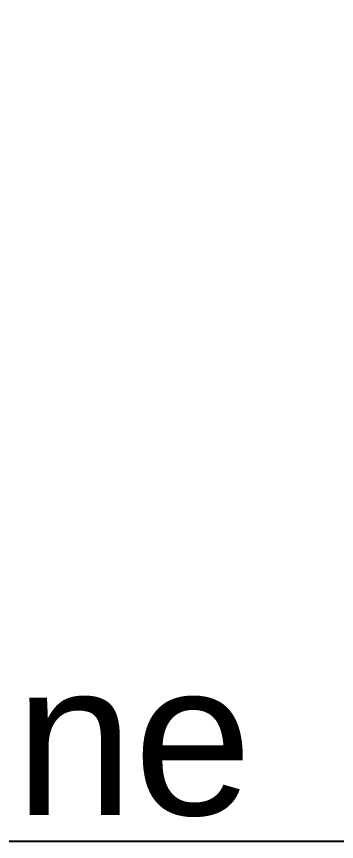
# Model space of a CAD drawing. Header units: inches. Extents: x 11 to 128, y 20 to 108.
# Drawn here: x 18.758 to 19.691, y 80.907 to 83.311 of the extents above; entities that cross this region are included whole.
import ezdxf

# ---------------------------------------------------------------- set-up
doc = ezdxf.new("R2010")
doc.units = ezdxf.units.IN
doc.header["$MEASUREMENT"] = 0
doc.layers.add('B.line', color=7, linetype='Continuous', lineweight=25)
doc.layers.add('Text', color=255, linetype='Continuous')
doc.styles.get("Standard").update_dxf_attribs({"font": 'arial.ttf'})

msp = doc.modelspace()

# ---------------------------------------------------------------- linework, layer by layer
at = {"linetype": 'ByBlock'}
msp.add_line((51.7756, 80.9072), (18.8053, 80.9072), dxfattribs=at)
msp.add_line((51.7756, 80.9072), (18.8053, 80.9072), dxfattribs=at)
msp.add_open_spline([(18.8053, 84.6769), (20.0288, 84.1572), (22, 83.2806), (26.1359, 81.6811), (29.8667, 80.9072), (34.9249, 80.9072), (38.6448, 80.9225), (41.1241, 80.9071)], degree=3, knots=[0, 0, 0, 0, 3.550687, 7.088547, 10.454406, 13.763203, 20.376363, 20.376363, 20.376363, 20.376363])
msp.add_open_spline([(18.8053, 84.6769), (20.0288, 84.1572), (22, 83.2806), (26.1359, 81.6811), (29.8667, 80.9072), (34.9249, 80.9072), (38.6448, 80.9225), (41.1241, 80.9071)], degree=3, knots=[0, 0, 0, 0, 3.550687, 7.088547, 10.454406, 13.763203, 20.376363, 20.376363, 20.376363, 20.376363])
at = {"layer": 'B.line', "ltscale": 0.005}
msp.add_line((33.2977, 80.9072), (16.7082, 80.9072), dxfattribs=at)

# ---------------------------------------------------------------- texts
at = {"layer": 'Text', "ltscale": 800}
msp.add_text('Base Line', height=0.44489, dxfattribs=at).set_placement((16.6814, 80.9844))
msp.add_text('Base Line', height=0.44489, dxfattribs=at).set_placement((16.6814, 80.9844))

doc.saveas('drawing.dxf')
